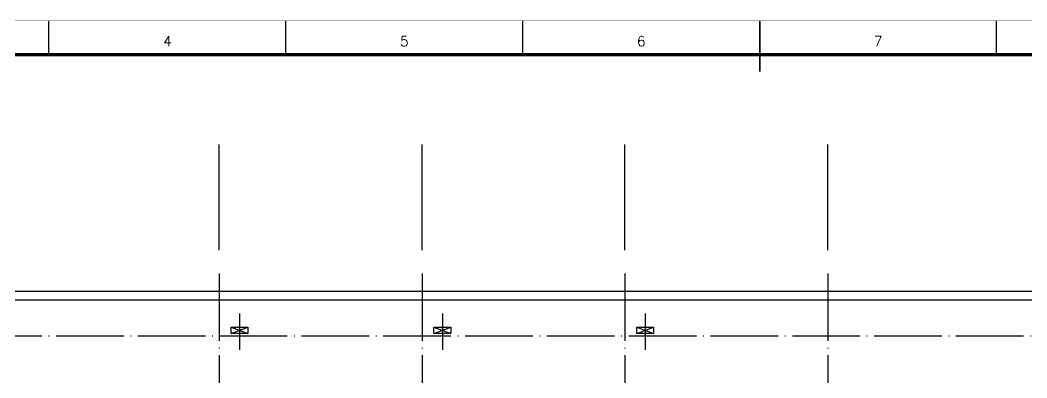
# Model space of a CAD drawing. Header units: millimetres. Extents: x 198973 to 283123, y 132052 to 191502.
# Drawn here: x 219170 to 248950, y 180919 to 191502 of the extents above; entities that cross this region are included whole.
import ezdxf
from ezdxf.enums import TextEntityAlignment as Align

# ---------------------------------------------------------------- set-up
doc = ezdxf.new("R2010")
doc.units = ezdxf.units.MM
doc.header["$LTSCALE"] = 1000
doc.linetypes.add('CENTER', pattern=[2, 1.25, -0.25, 0.25, -0.25])
doc.linetypes.add('DOTE', pattern=[2.42, 2, -0.2, 0.02, -0.2])
for name, color, linetype in [('3T_WOOD', 21, 'Continuous'), ('55', 7, 'Continuous'), ('AXIS', 3, 'Continuous'), ('DOTE', 1, 'CENTER')]:
    doc.layers.add(name, color=color, linetype=linetype)
doc.styles.get("Standard").update_dxf_attribs({"font": 'txt', "bigfont": 'gbcbig.shx'})

# ---------------------------------------------------------------- blocks, each defined once
blk = doc.blocks.new('GEDI_WK_A1')
at = {"color": 3}
for p, q in [((210.25, 584), (210.25, 594)), ((280.33, 584), (280.33, 594)), ((350.42, 584), (350.42, 594)), ((420.5, 584), (420.5, 594)), ((490.58, 584), (490.58, 594))]:
    blk.add_line(p, q, dxfattribs=at)
for points, const_width in [([(0, 0), (841, 0), (841, 594), (0, 594)], 0.1), ([(25, 10), (831, 10), (831, 584), (25, 584)], 1)]:
    blk.add_lwpolyline(points, close=True, dxfattribs=dict(at, const_width=const_width))
at = {"color": 3, "const_width": 0.5}
blk.add_lwpolyline([(420.5, 579), (420.5, 594)], dxfattribs=at)
at = {"color": 3}
for s, p in [('4', (245.29, 588)), ('5', (315.38, 588)), ('6', (385.46, 588)), ('7', (455.54, 588))]:
    blk.add_text(s, height=3, dxfattribs=at).set_placement(p, align=Align.MIDDLE)

msp = doc.modelspace()

# ---------------------------------------------------------------- linework, layer by layer
at = {"layer": '3T_WOOD'}
msp.add_line((256110, 183216), (212010, 183216), dxfattribs=at)
msp.add_lwpolyline([(256110, 183476), (212010, 183476), (212010, 164815)], dxfattribs=at)
at = {"layer": '55'}
for p, q in [((225410, 182236), (225910, 182416)), ((225410, 182416), (225910, 182236)), ((225410, 182236), (225410, 182416)), ((225410, 182416), (225910, 182416)), ((225910, 182416), (225910, 182236)), ((231410, 182236), (231910, 182416)), ((231410, 182416), (231910, 182236)), ((231410, 182236), (231410, 182416)), ((231410, 182416), (231910, 182416)), ((231910, 182416), (231910, 182236)), ((237410, 182236), (237910, 182416)), ((237410, 182416), (237910, 182236)), ((237410, 182236), (237410, 182416)), ((237410, 182416), (237910, 182416)), ((237910, 182416), (237910, 182236)), ((225910, 182236), (225410, 182236)), ((231910, 182236), (231410, 182236)), ((237910, 182236), (237410, 182236))]:
    msp.add_line(p, q, dxfattribs=at)
at = {"layer": 'AXIS'}
for p, q in [((225060, 184692), (225060, 187827)), ((231060, 184692), (231060, 187827)), ((237060, 184692), (237060, 187827)), ((243060, 184692), (243060, 187827))]:
    msp.add_line(p, q, dxfattribs=at)
at = {"layer": 'DOTE', "linetype": 'DOTE'}
for p, q in [((225060, 184011), (225060, 162168)), ((231060, 184011), (231060, 162168)), ((237060, 184011), (237060, 162168)), ((243060, 184011), (243060, 162168)), ((225660, 182825), (225660, 181746)), ((231660, 182825), (231660, 181746)), ((237660, 182825), (237660, 181746)), ((210554, 182166), (257417, 182166))]:
    msp.add_line(p, q, dxfattribs=at)

# ---------------------------------------------------------------- block references
at = {"xscale": 100, "yscale": 100, "zscale": 100}
msp.add_blockref('GEDI_WK_A1', (198998, 132077), dxfattribs=at)

doc.saveas('drawing.dxf')
